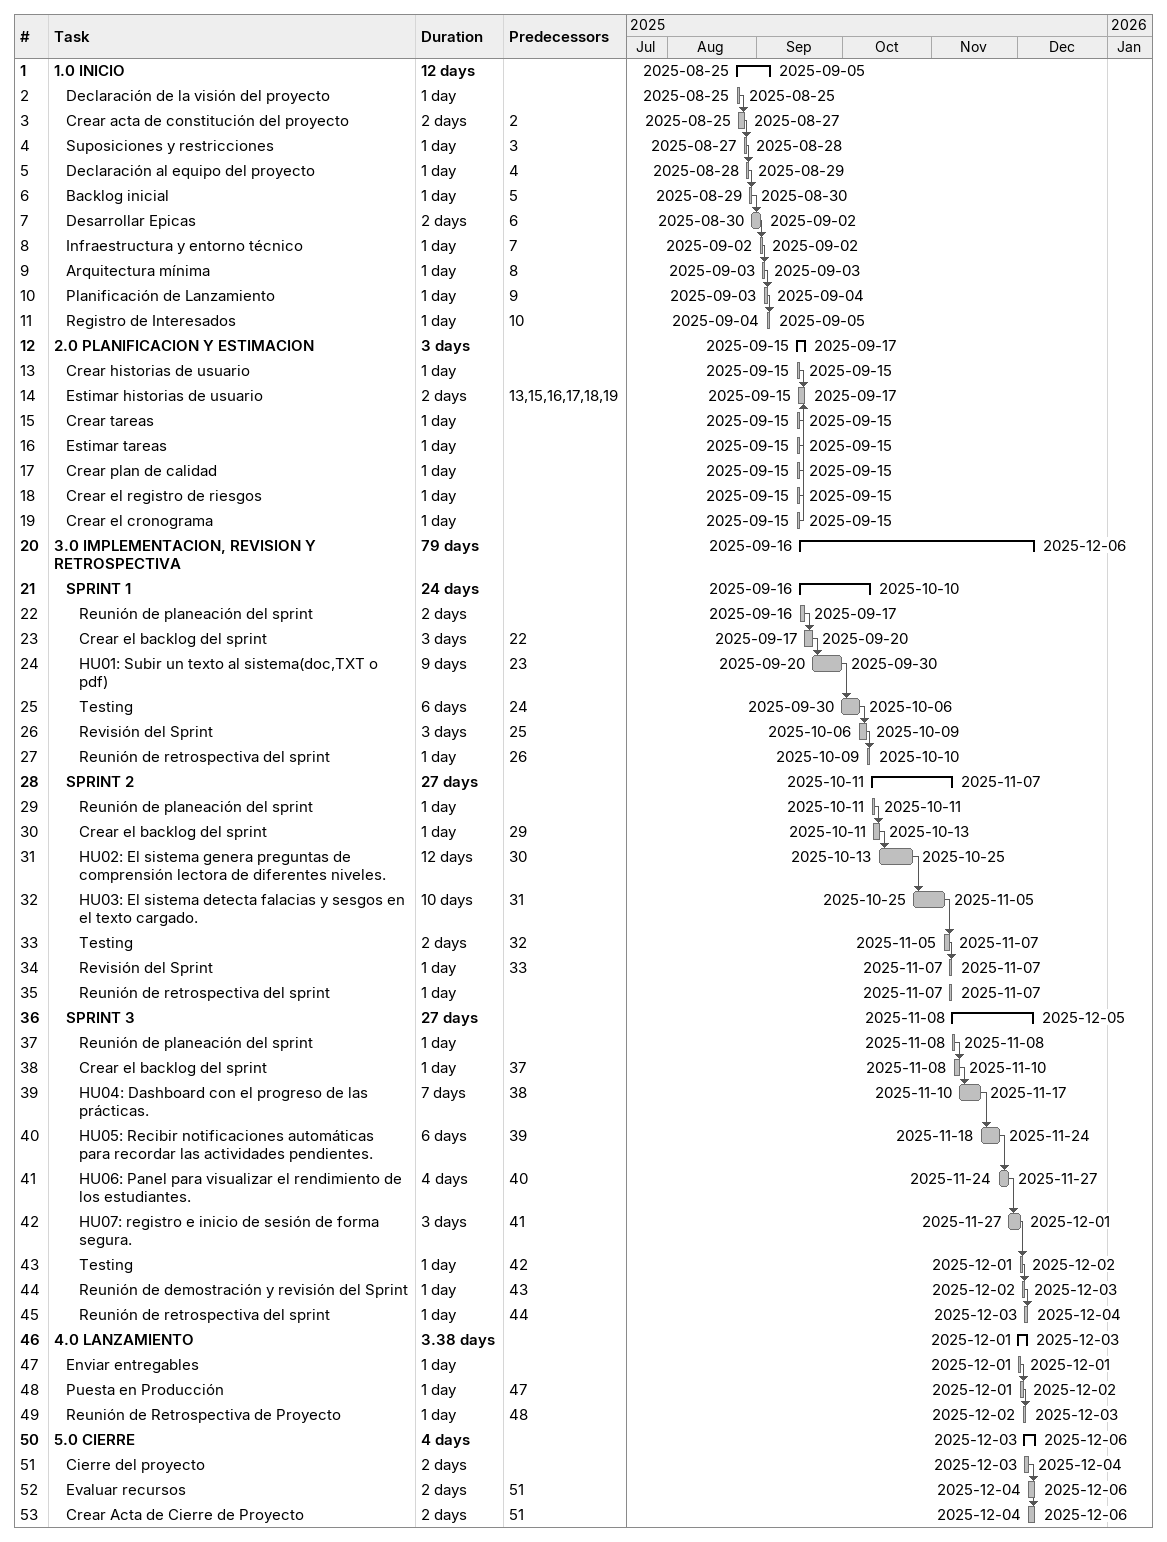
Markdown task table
| ID | Level | Task | Duration | Start | Finish | Predecessors |
|---|---|---|---|---|---|---|
| 1 | 1 | **1.0 INICIO** | 12d | 2025-08-25 | 2025-09-05 |  |
| 2 | 2 | Declaración de la visión del proyecto | 1d | 2025-08-25 | 2025-08-25 |  |
| 3 | 2 | Crear acta de constitución del proyecto | 2d | 2025-08-25 | 2025-08-27 | 2 |
| 4 | 2 | Suposiciones y restricciones | 1d | 2025-08-27 | 2025-08-28 | 3 |
| 5 | 2 | Declaración al equipo del proyecto | 1d | 2025-08-28 | 2025-08-29 | 4 |
| 6 | 2 | Backlog inicial | 1d | 2025-08-29 | 2025-08-30 | 5 |
| 7 | 2 | Desarrollar Epicas | 2d | 2025-08-30 | 2025-09-02 | 6 |
| 8 | 2 | Infraestructura y entorno técnico | 1d | 2025-09-02 | 2025-09-02 | 7 |
| 9 | 2 | Arquitectura mínima | 1d | 2025-09-03 | 2025-09-03 | 8 |
| 10 | 2 | Planificación de Lanzamiento | 1d | 2025-09-03 | 2025-09-04 | 9 |
| 11 | 2 | Registro de Interesados | 1d | 2025-09-04 | 2025-09-05 | 10 |
| 12 | 1 | **2.0 PLANIFICACION Y ESTIMACION** | 3d | 2025-09-15 | 2025-09-17 |  |
| 13 | 2 | Crear historias de usuario | 1d | 2025-09-15 | 2025-09-15 |  |
| 14 | 2 | Estimar historias de usuario | 2d | 2025-09-15 | 2025-09-17 | 13, 15, 16, 17, 18, 19 |
| 15 | 2 | Crear tareas | 1d | 2025-09-15 | 2025-09-15 |  |
| 16 | 2 | Estimar tareas | 1d | 2025-09-15 | 2025-09-15 |  |
| 17 | 2 | Crear plan de calidad | 1d | 2025-09-15 | 2025-09-15 |  |
| 18 | 2 | Crear el registro de riesgos | 1d | 2025-09-15 | 2025-09-15 |  |
| 19 | 2 | Crear el cronograma | 1d | 2025-09-15 | 2025-09-15 |  |
| 20 | 1 | **3.0 IMPLEMENTACION, REVISION Y RETROSPECTIVA** | 79d | 2025-09-16 | 2025-12-06 |  |
| 21 | 2 | **SPRINT 1** | 24d | 2025-09-16 | 2025-10-10 |  |
| 22 | 3 | Reunión de planeación del sprint | 2d | 2025-09-16 | 2025-09-17 |  |
| 23 | 3 | Crear el backlog del sprint | 3d | 2025-09-17 | 2025-09-20 | 22 |
| 24 | 3 | HU01: Subir un texto al sistema(doc,TXT o pdf) | 9d | 2025-09-20 | 2025-09-30 | 23 |
| 25 | 3 | Testing | 6d | 2025-09-30 | 2025-10-06 | 24 |
| 26 | 3 | Revisión del Sprint | 3d | 2025-10-06 | 2025-10-09 | 25 |
| 27 | 3 | Reunión de retrospectiva del sprint | 1d | 2025-10-09 | 2025-10-10 | 26 |
| 28 | 2 | **SPRINT 2** | 27d | 2025-10-11 | 2025-11-07 |  |
| 29 | 3 | Reunión de planeación del sprint | 1d | 2025-10-11 | 2025-10-11 |  |
| 30 | 3 | Crear el backlog del sprint | 1d | 2025-10-11 | 2025-10-13 | 29 |
| 31 | 3 | HU02: El sistema genera preguntas de comprensión lectora de diferentes niveles. | 12d | 2025-10-13 | 2025-10-25 | 30 |
| 32 | 3 | HU03: El sistema detecta falacias y sesgos en el texto cargado. | 10d | 2025-10-25 | 2025-11-05 | 31 |
| 33 | 3 | Testing | 2d | 2025-11-05 | 2025-11-07 | 32 |
| 34 | 3 | Revisión del Sprint | 1d | 2025-11-07 | 2025-11-07 | 33 |
| 35 | 3 | Reunión de retrospectiva del sprint | 1d | 2025-11-07 | 2025-11-07 |  |
| 36 | 2 | **SPRINT 3** | 27d | 2025-11-08 | 2025-12-05 |  |
| 37 | 3 | Reunión de planeación del sprint | 1d | 2025-11-08 | 2025-11-08 |  |
| 38 | 3 | Crear el backlog del sprint | 1d | 2025-11-08 | 2025-11-10 | 37 |
| 39 | 3 | HU04: Dashboard con el progreso de las prácticas. | 7d | 2025-11-10 | 2025-11-17 | 38 |
| 40 | 3 | HU05: Recibir notificaciones automáticas para recordar las actividades pendientes. | 6d | 2025-11-18 | 2025-11-24 | 39 |
| 41 | 3 | HU06: Panel para visualizar el rendimiento de los estudiantes. | 4d | 2025-11-24 | 2025-11-27 | 40 |
| 42 | 3 | HU07: registro e inicio de sesión de forma segura. | 3d | 2025-11-27 | 2025-12-01 | 41 |
| 43 | 3 | Testing | 1d | 2025-12-01 | 2025-12-02 | 42 |
| 44 | 3 | Reunión de demostración y revisión del Sprint | 1d | 2025-12-02 | 2025-12-03 | 43 |
| 45 | 3 | Reunión de retrospectiva del sprint | 1d | 2025-12-03 | 2025-12-04 | 44 |
| 46 | 1 | **4.0 LANZAMIENTO** | 3.38d | 2025-12-01 | 2025-12-03 |  |
| 47 | 2 | Enviar entregables | 1d | 2025-12-01 | 2025-12-01 |  |
| 48 | 2 | Puesta en Producción | 1d | 2025-12-01 | 2025-12-02 | 47 |
| 49 | 2 | Reunión de Retrospectiva de Proyecto | 1d | 2025-12-02 | 2025-12-03 | 48 |
| 50 | 1 | **5.0 CIERRE** | 4d | 2025-12-03 | 2025-12-06 |  |
| 51 | 2 | Cierre del proyecto | 2d | 2025-12-03 | 2025-12-04 |  |
| 52 | 2 | Evaluar recursos | 2d | 2025-12-04 | 2025-12-06 | 51 |
| 53 | 2 | Crear Acta de Cierre de Proyecto | 2d | 2025-12-04 | 2025-12-06 | 51 |
